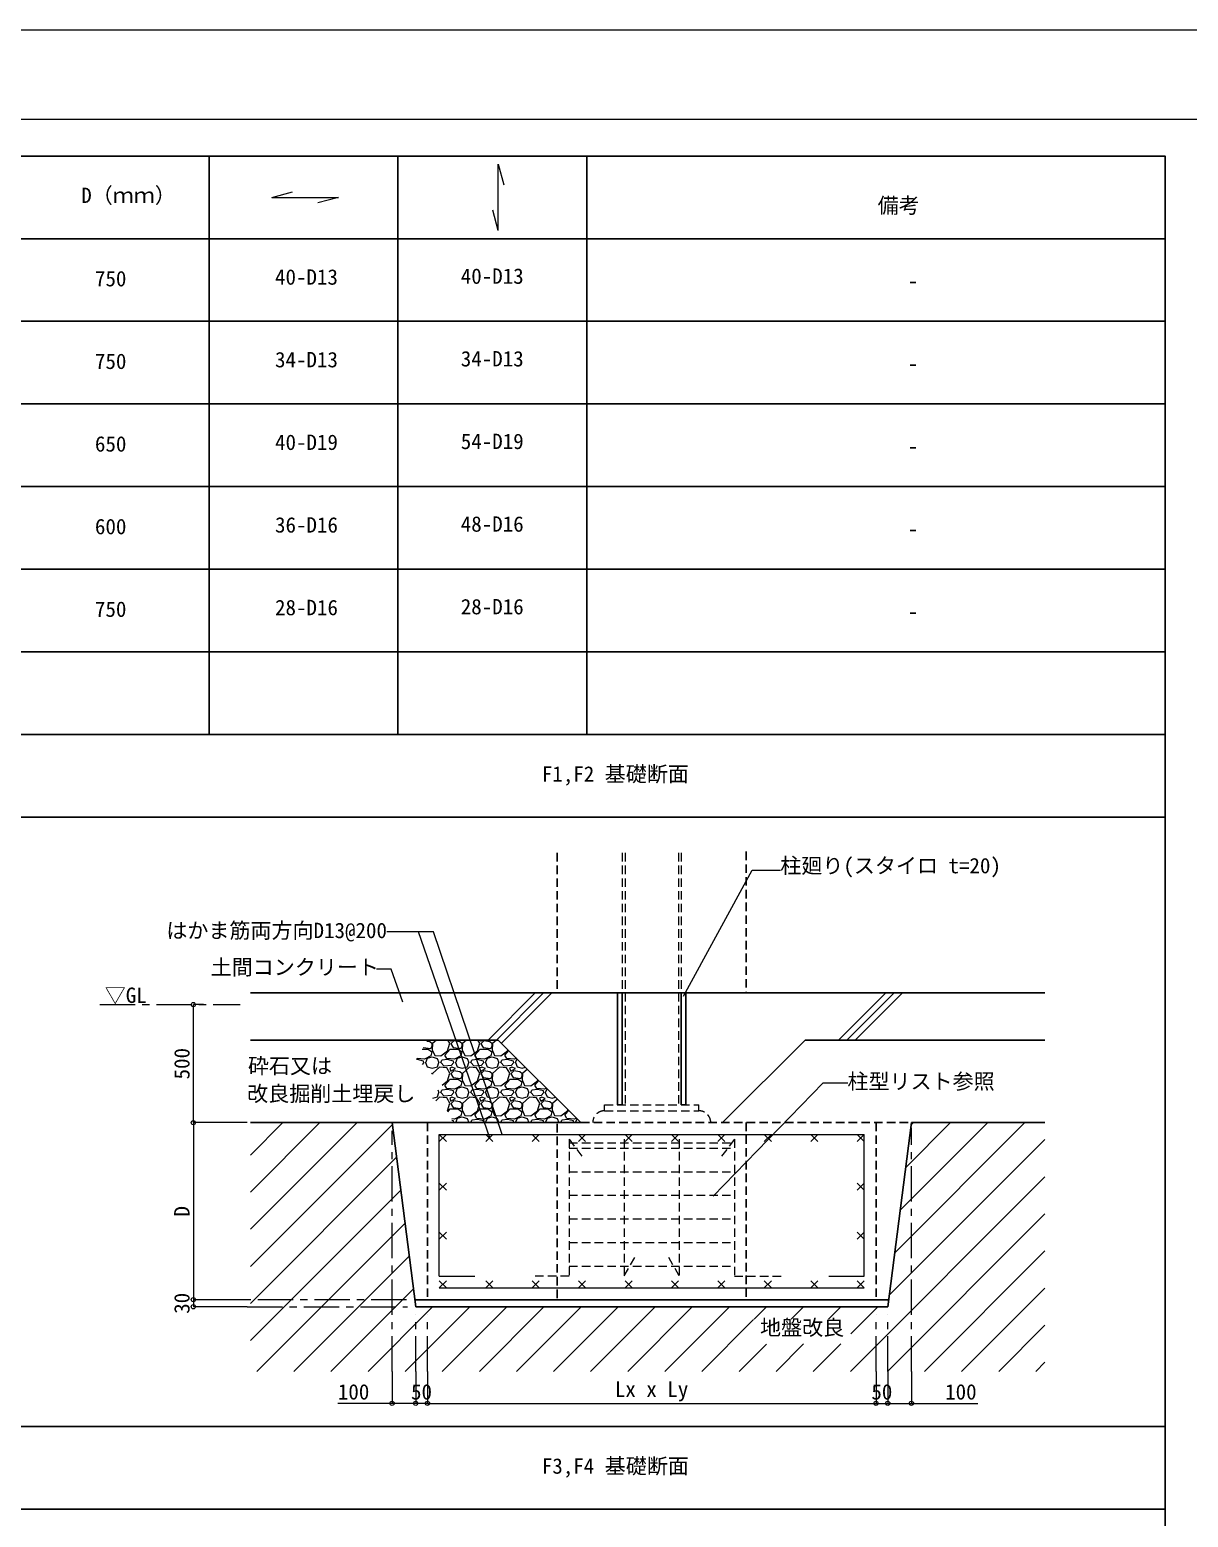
# Model space of a CAD drawing. Units: millimetres on the paper, enlarged 100 times, with parts at 1:30. Extents: x -138278 to 134990, y -16593 to 30671.
# Drawn here: x 32186 to 48545, y 4406 to 25407 of the extents above; entities that cross this region are included whole.
import ezdxf
from ezdxf.enums import TextEntityAlignment as Align

# ---------------------------------------------------------------- set-up
doc = ezdxf.new("R2010")
doc.units = ezdxf.units.MM
doc.header["$LTSCALE"] = 100
doc.linetypes.add('CHAIN1', pattern=[8, 5, -1, 1, -1])
doc.linetypes.add('DASHED1', pattern=[1.8, 1.2, -0.6])
for name, color, linetype, lineweight in [('1-0_基準線', 3, 'Continuous', 25), ('1-1_躯体', 7, 'Continuous', 18), ('1-4_設備家具', 4, 'DASHED1', 9), ('1-5_仕上げ', 7, 'Continuous', 18), ('1-7_寸法', 4, 'Continuous', 9), ('1-8_補助線', 4, 'Continuous', 9), ('1-F_', 4, 'CHAIN1', 9), ('F-0_枠', 134, 'Continuous', 18)]:
    doc.layers.add(name, color=color, linetype=linetype, lineweight=lineweight)
doc.styles.add('ＭＳ ゴシック', font='')
doc.styles.get('ＭＳ ゴシック').set_extended_font_data('MS Gothic')

msp = doc.modelspace()

# ---------------------------------------------------------------- linework, layer by layer
at = {"layer": '1-0_基準線'}
for p, q in [((34717.5, 23624.1), (34717.5, 15457.4)), ((37384.1, 23624.1), (37384.1, 15457.4)), ((40050.8, 23624.1), (40050.8, 15457.4)), ((48217.8, 5686.4), (48217.8, 23624.1)), ((48217.8, 23624.1), (48217.8, 14323.3)), ((24050.8, 21290.8), (48217.8, 21290.8)), ((24050.8, 21290.8), (48217.8, 21290.8)), ((24050.8, 20124.1), (48217.8, 20124.1)), ((24050.8, 18957.4), (48217.8, 18957.4)), ((24050.8, 17790.8), (48217.8, 17790.8)), ((24050.8, 16624.1), (48217.8, 16624.1)), ((24050.8, 15457.4), (48217.8, 15457.4)), ((24050.8, 15457.4), (48217.8, 15457.4)), ((24050.8, 14290.8), (48217.8, 14290.8)), ((35302.3, 11810.4), (46521, 11810.4)), ((40485.6, 10227.1), (40485.6, 11810.4)), ((41385.6, 10227.1), (41385.6, 11810.4)), ((35302.3, 11143.7), (38802.3, 11143.7)), ((39969, 9977.1), (38802.3, 11143.7)), ((41969, 9977.1), (43135.6, 11143.7)), ((43135.6, 11143.7), (46521, 11143.7)), ((37303.5, 9977.1), (35302.3, 9977.1)), ((36970.3, 9977.1), (39969, 9977.1)), ((37303.5, 9977.1), (37635.6, 7377.1)), ((44636.9, 9977.1), (44302.3, 7377.1)), ((44636.9, 9977.1), (46521, 9977.1)), ((44310.8, 7477.1), (37627.2, 7477.1)), ((44302.3, 7377.1), (37635.6, 7377.1)), ((24050.8, 5686.4), (48217.8, 5686.4)), ((24050.8, 5686.4), (48217.8, 5686.4)), ((48217.8, -5840.8), (48217.8, 5686.4)), ((24050.8, 4519.8), (48217.8, 4519.8))]:
    msp.add_line(p, q, dxfattribs=at)
at = {"layer": '1-0_基準線', "linetype": 'DASHED1'}
for p, q in [((39635.6, 13786.4), (39635.6, 11810.4)), ((42302.3, 13803.9), (42302.3, 11810.4)), ((37802.3, 9977.1), (37802.3, 7477.1)), ((39635.6, 9959.6), (39635.6, 7477.1)), ((39969, 9977.1), (44636.9, 9977.1)), ((42302.3, 9977.1), (42302.3, 7477.1)), ((44135.6, 9977.1), (44135.6, 7477.1))]:
    msp.add_line(p, q, dxfattribs=at)
at = {"layer": '1-0_基準線', "color": 4, "linetype": 'DASHED1', "lineweight": 9}
for p, q in [((40552.3, 13786.4), (40552.3, 10227.1)), ((40592.3, 13786.4), (40592.3, 10227.1)), ((41345.6, 13786.4), (41345.6, 10227.1)), ((41385.6, 13786.4), (41385.6, 10227.1)), ((40302.3, 10227.1), (41635.6, 10227.1)), ((40302.3, 10143.7), (40302.3, 10227.1)), ((40302.3, 10143.7), (41635.6, 10143.7)), ((41635.6, 10143.7), (41635.6, 10227.1))]:
    msp.add_line(p, q, dxfattribs=at)
at = {"layer": '1-0_基準線'}
for points in [[(24050.8, 23624.1), (48217.8, 23624.1), (48217.8, 22457.4)], [(24050.8, 23624.1), (24050.8, 22457.4), (48217.8, 22457.4)], [(40552.3, 11810.4), (40552.3, 10227.1), (40485.6, 10227.1)], [(41452.3, 11810.4), (41452.3, 10227.1), (41385.6, 10227.1)]]:
    msp.add_lwpolyline(points, dxfattribs=at)
at = {"layer": '1-0_基準線', "color": 4, "linetype": 'DASHED1', "lineweight": 9}
for centre, start, end in [((40302.3, 9977.1), 90, 180), ((40302.3, 9977.1), 90, 180), ((41635.6, 9977.1), 0, 90), ((41635.6, 9977.1), 0, 90)]:
    msp.add_arc(centre, 166.7, start, end, dxfattribs=at)
at = {"layer": '1-1_躯体'}
for p, q in [((37969, 7810.4), (37969, 9810.4)), ((37969, 9810.4), (43969, 9810.4)), ((38069, 9810.4), (37969, 9710.4)), ((37969, 9810.4), (38069, 9710.4)), ((38724.5, 9810.4), (38624.5, 9710.4)), ((38624.5, 9810.4), (38724.5, 9710.4)), ((39380.1, 9810.4), (39280.1, 9710.4)), ((39280.1, 9810.4), (39380.1, 9710.4)), ((40035.6, 9810.4), (39935.6, 9710.4)), ((39935.6, 9810.4), (40035.6, 9710.4)), ((40691.2, 9810.4), (40591.2, 9710.4)), ((40591.2, 9810.4), (40691.2, 9710.4)), ((41346.8, 9810.4), (41246.8, 9710.4)), ((41246.8, 9810.4), (41346.8, 9710.4)), ((42002.3, 9810.4), (41902.3, 9710.4)), ((41902.3, 9810.4), (42002.3, 9710.4)), ((42657.9, 9810.4), (42557.9, 9710.4)), ((42557.9, 9810.4), (42657.9, 9710.4)), ((43313.4, 9810.4), (43213.4, 9710.4)), ((43213.4, 9810.4), (43313.4, 9710.4)), ((43969, 9810.4), (43869, 9710.4)), ((43869, 9810.4), (43969, 9710.4)), ((43969, 7810.4), (43969, 9810.4)), ((38069, 9121.5), (37969, 9021.5)), ((37969, 9121.5), (38069, 9021.5)), ((43969, 9121.5), (43869, 9021.5)), ((43869, 9121.5), (43969, 9021.5)), ((38069, 8432.6), (37969, 8332.6)), ((37969, 8432.6), (38069, 8332.6)), ((43969, 8432.6), (43869, 8332.6)), ((43869, 8432.6), (43969, 8332.6)), ((37969, 7810.4), (38469, 7810.4)), ((43469, 7810.4), (43969, 7810.4)), ((38069, 7743.7), (37969, 7643.7)), ((37969, 7743.7), (38069, 7643.7)), ((37969, 7643.7), (43969, 7643.7)), ((38724.5, 7743.7), (38624.5, 7643.7)), ((38624.5, 7743.7), (38724.5, 7643.7)), ((39380.1, 7743.7), (39280.1, 7643.7)), ((39280.1, 7743.7), (39380.1, 7643.7)), ((40035.6, 7743.7), (39935.6, 7643.7)), ((39935.6, 7743.7), (40035.6, 7643.7)), ((40691.2, 7743.7), (40591.2, 7643.7)), ((40591.2, 7743.7), (40691.2, 7643.7)), ((41346.8, 7743.7), (41246.8, 7643.7)), ((41246.8, 7743.7), (41346.8, 7643.7)), ((42002.3, 7743.7), (41902.3, 7643.7)), ((41902.3, 7743.7), (42002.3, 7643.7)), ((42657.9, 7743.7), (42557.9, 7643.7)), ((42557.9, 7743.7), (42657.9, 7643.7)), ((43313.4, 7743.7), (43213.4, 7643.7)), ((43213.4, 7743.7), (43313.4, 7643.7)), ((43969, 7743.7), (43869, 7643.7)), ((43869, 7743.7), (43969, 7643.7))]:
    msp.add_line(p, q, dxfattribs=at)
at = {"layer": '1-4_設備家具'}
for p, q in [((39802.3, 9742.9), (40001.8, 9477.3)), ((39802.3, 9690.9), (42135.6, 9690.9)), ((40580.1, 9742.9), (40580.1, 7810.4)), ((41357.9, 9742.9), (41357.9, 7810.4)), ((42135.6, 9742.9), (41936.2, 9477.3)), ((42135.6, 9742.9), (42135.6, 7810.4)), ((39802.3, 9617.6), (42135.6, 9617.6)), ((39802.3, 9617.6), (42135.6, 9617.6)), ((39802.3, 9284.2), (42135.6, 9284.2)), ((39802.3, 8950.9), (42135.6, 8950.9)), ((39802.3, 8617.6), (42135.6, 8617.6)), ((39802.3, 8284.2), (42135.6, 8284.2)), ((40580.1, 7812.9), (40746.8, 8101.6)), ((41357.9, 7812.9), (41191.2, 8101.6)), ((39802.3, 7950.9), (42135.6, 7950.9)), ((42135.6, 7810.4), (42802.3, 7810.4))]:
    msp.add_line(p, q, dxfattribs=at)
msp.add_lwpolyline([(39802.3, 9742.9), (39802.3, 7810.4), (39302.3, 7810.4)], dxfattribs=at)
at = {"layer": '1-5_仕上げ'}
for p, q in [((38800.9, 23509.7), (38878.5, 23219.9)), ((38800.9, 22571.9), (38800.9, 23509.7)), ((35605.9, 23040.8), (35895.7, 23118.4)), ((35605.9, 23040.8), (36543.8, 23040.8)), ((36543.8, 23040.8), (36254, 22963.1)), ((38800.9, 22571.9), (38723.2, 22861.6))]:
    msp.add_line(p, q, dxfattribs=at)
at = {"layer": '1-5_仕上げ', "color": 4, "lineweight": 9}
for p, q in [((41415.2, 11760.4), (42388.3, 13543.6)), ((42388.3, 13543.6), (42786.1, 13543.6)), ((37887.7, 12671.9), (37229.7, 12671.9)), ((37676.3, 12671.9), (37475.6, 12671.9)), ((38681.5, 9760.4), (37676.3, 12671.9)), ((38856.3, 9810.4), (37887.7, 12671.9)), ((37288.6, 12145.9), (37082.4, 12145.9)), ((37452, 11676.5), (37288.6, 12145.9)), ((41837.6, 8940.5), (43391, 10540.9)), ((43391, 10540.9), (43737.3, 10540.9))]:
    msp.add_line(p, q, dxfattribs=at)
at = {"layer": '1-7_寸法'}
for p, q in [((34639.7, 11643.7), (34495.9, 11643.7)), ((34495.9, 9977.1), (34495.9, 11643.7)), ((35214.7, 9977.1), (34495.9, 9977.1)), ((35214.7, 9977.1), (34495.9, 9977.1)), ((35255.3, 9977.1), (34495.9, 9977.1)), ((34495.9, 9977.1), (34495.9, 7477.1)), ((35255.3, 7477.1), (34495.9, 7477.1)), ((35255.3, 7477.1), (34495.9, 7477.1)), ((34495.9, 7477.1), (34495.9, 7377.1)), ((35255.3, 7377.1), (34495.9, 7377.1)), ((37302.3, 6461.9), (37302.3, 6014)), ((37635.6, 6461.9), (37635.6, 6014)), ((37635.6, 6461.9), (37635.6, 6014)), ((37802.3, 6461.9), (37802.3, 6014)), ((37802.3, 6461.9), (37802.3, 6014)), ((37802.3, 6461.9), (37802.3, 6014)), ((44135.6, 6461.9), (44135.6, 6014)), ((44135.6, 6461.9), (44135.6, 6014)), ((44302.3, 6461.9), (44302.3, 6014)), ((44302.3, 6461.9), (44302.3, 6014)), ((44635.6, 6461.9), (44635.6, 6014)), ((37802.3, 6014), (37635.6, 6014)), ((37802.3, 6014), (44135.6, 6014)), ((44135.6, 6014), (44302.3, 6014))]:
    msp.add_line(p, q, dxfattribs=at)
for points in [[(37635.6, 6014), (37302.3, 6014), (36535.7, 6014)], [(44302.3, 6014), (44635.6, 6014), (45575.6, 6014)]]:
    msp.add_lwpolyline(points, dxfattribs=at)
at = {"layer": '1-7_寸法', "color": 1, "lineweight": 18}
for centre in [(34495.9, 11643.7), (34495.9, 9977.1), (34495.9, 9977.1), (34495.9, 7477.1), (34495.9, 7477.1), (34495.9, 7377.1), (37302.3, 6014), (37635.6, 6014), (37635.6, 6014), (37802.3, 6014), (37802.3, 6014), (44135.6, 6014), (44135.6, 6014), (44302.3, 6014), (44302.3, 6014), (44635.6, 6014)]:
    msp.add_circle(centre, 30, dxfattribs=at)
at = {"layer": '1-8_補助線'}
for p, q in [((38657.7, 11143.7), (39324.4, 11810.4)), ((38774.4, 11143.7), (39441, 11810.4)), ((38846.7, 11099.4), (39557.7, 11810.4)), ((43607.5, 11143.7), (44274.1, 11810.4)), ((43724.1, 11143.7), (44390.8, 11810.4)), ((43840.8, 11143.7), (44507.5, 11810.4)), ((37930.2, 11143.7), (37874.3, 11092.7)), ((38119.8, 11096.9), (38091.3, 11143.7)), ((38125.7, 11143.7), (38132.5, 11126.6)), ((38132.6, 11126.6), (38161.1, 11143.7)), ((38353.5, 11143.7), (38297.6, 11092.7)), ((38543.2, 11096.9), (38514.6, 11143.7)), ((38549, 11143.7), (38555.9, 11126.6)), ((38555.9, 11126.6), (38584.5, 11143.7)), ((38776.9, 11143.7), (38721, 11092.7)), ((37729, 11016.5), (37810.8, 11016.5)), ((37742.5, 11038.6), (37743.1, 11037.7)), ((37743.1, 11037.7), (37848.9, 11025)), ((37836.2, 11118.1), (37795, 11124.3)), ((37810.8, 11016.5), (37865.9, 10978.4)), ((37870.1, 11088.5), (37836.2, 11118.1)), ((37848.9, 11025), (37870.1, 11063.1)), ((37865.9, 10978.4), (37848.9, 10919.1)), ((37874.3, 11092.7), (37870.1, 11003.8)), ((37870.1, 11063.1), (37870.1, 11088.5)), ((37870.1, 11003.8), (37904, 10923.4)), ((37904, 10923.4), (37992.9, 10919.1)), ((37992.9, 10919.1), (38086, 10991.1)), ((38047.9, 10931.8), (38124.1, 11016.5)), ((38077.5, 10881), (38047.9, 10931.8)), ((38086, 10991.1), (38119.9, 11096.9)), ((38124.1, 11016.5), (38234.2, 11016.5)), ((38174.9, 11130.8), (38132.6, 11088.5)), ((38132.6, 11088.5), (38166.4, 11037.7)), ((38166.4, 11037.7), (38272.3, 11025)), ((38259.6, 11118.1), (38174.9, 11130.8)), ((38234.2, 11016.5), (38289.2, 10978.4)), ((38293.4, 11088.5), (38259.6, 11118.1)), ((38272.3, 11025), (38293.4, 11063.1)), ((38289.2, 10978.4), (38272.3, 10919.1)), ((38297.6, 11092.7), (38293.4, 11003.8)), ((38293.4, 11063.1), (38293.4, 11088.5)), ((38293.4, 11003.8), (38327.3, 10923.4)), ((38327.3, 10923.4), (38416.2, 10919.1)), ((38416.2, 10919.1), (38509.3, 10991.1)), ((38471.2, 10931.8), (38547.4, 11016.5)), ((38500.9, 10881), (38471.2, 10931.8)), ((38509.3, 10991.1), (38543.2, 11096.9)), ((38547.4, 11016.5), (38657.5, 11016.5)), ((38598.2, 11130.8), (38555.9, 11088.5)), ((38555.9, 11088.5), (38589.8, 11037.7)), ((38589.8, 11037.7), (38695.6, 11025)), ((38682.9, 11118.1), (38598.2, 11130.8)), ((38657.5, 11016.5), (38712.5, 10978.4)), ((38716.8, 11088.5), (38682.9, 11118.1)), ((38695.6, 11025), (38716.8, 11063.1)), ((38712.5, 10978.4), (38695.6, 10919.1)), ((38721, 11092.7), (38716.7, 11003.8)), ((38716.8, 11063.1), (38716.8, 11088.5)), ((38716.8, 11003.8), (38750.6, 10923.4)), ((38750.6, 10923.4), (38839.5, 10919.1)), ((38839.5, 10919.1), (38932.7, 10991.1)), ((38894.6, 10931.8), (38951.2, 10994.8)), ((38924.2, 10881), (38894.6, 10931.8)), ((38932.7, 10991.1), (38938.1, 11008)), ((37662.7, 10868.3), (37648.1, 10866.8)), ((37654.2, 10881), (37650.2, 10887.8)), ((37760, 10872.6), (37654.2, 10881)), ((37747.3, 10847.2), (37662.7, 10868.3)), ((37751.6, 10826), (37725.1, 10796.7)), ((37751.6, 10826), (37747.3, 10847.2)), ((37848.9, 10919.1), (37760, 10872.6)), ((37772.7, 10826), (37798.1, 10766.7)), ((37777, 10826), (37802.4, 10885.3)), ((37798.1, 10766.7), (37870.1, 10745.6)), ((37802.4, 10885.3), (37870.1, 10906.4)), ((37870.1, 10906.4), (37937.8, 10881)), ((37870.1, 10745.6), (37942, 10766.7)), ((37971.7, 10758.3), (37874.3, 10669.4)), ((37937.8, 10881), (37963.2, 10826)), ((37942.1, 10766.7), (37963.2, 10826)), ((38073.3, 10749.8), (37971.7, 10758.3)), ((37992.9, 10826), (38005.6, 10859.9)), ((38039.4, 10775.2), (37992.9, 10826)), ((38086, 10868.3), (38005.5, 10859.9)), ((38136.8, 10783.7), (38039.4, 10775.2)), ((38119.8, 10673.6), (38073.3, 10749.8)), ((38183.4, 10872.6), (38077.5, 10881)), ((38170.7, 10847.2), (38086, 10868.3)), ((38145.3, 10758.3), (38115.6, 10745.6)), ((38115.6, 10745.6), (38132.5, 10703.2)), ((38132.6, 10703.2), (38196.1, 10741.3)), ((38174.9, 10826), (38136.8, 10783.7)), ((38196.1, 10741.3), (38145.3, 10758.3)), ((38174.9, 10826), (38170.7, 10847.2)), ((38272.2, 10919.1), (38183.3, 10872.6)), ((38196.1, 10826), (38221.5, 10766.7)), ((38200.3, 10826), (38225.7, 10885.3)), ((38221.5, 10766.7), (38293.4, 10745.6)), ((38225.7, 10885.3), (38293.4, 10906.4)), ((38293.4, 10906.4), (38361.2, 10881)), ((38293.4, 10745.6), (38365.4, 10766.7)), ((38395, 10758.3), (38297.6, 10669.4)), ((38361.2, 10881), (38386.6, 10826)), ((38365.4, 10766.7), (38386.6, 10826)), ((38496.6, 10749.8), (38395, 10758.3)), ((38416.2, 10826), (38428.9, 10859.9)), ((38462.8, 10775.2), (38416.2, 10826)), ((38509.3, 10868.3), (38428.9, 10859.9)), ((38560.1, 10783.7), (38462.8, 10775.2)), ((38543.2, 10673.6), (38496.6, 10749.8)), ((38606.7, 10872.6), (38500.8, 10881)), ((38594, 10847.2), (38509.3, 10868.3)), ((38568.6, 10758.3), (38539, 10745.6)), ((38539, 10745.6), (38555.9, 10703.2)), ((38555.9, 10703.2), (38619.4, 10741.3)), ((38598.2, 10826), (38560.1, 10783.7)), ((38619.4, 10741.3), (38568.6, 10758.3)), ((38598.2, 10826), (38594, 10847.2)), ((38695.6, 10919.1), (38606.7, 10872.6)), ((38619.4, 10826), (38644.8, 10766.7)), ((38623.6, 10826), (38649, 10885.3)), ((38644.8, 10766.7), (38716.7, 10745.6)), ((38649, 10885.3), (38716.8, 10906.4)), ((38716.8, 10906.4), (38784.5, 10881)), ((38716.8, 10745.6), (38788.7, 10766.7)), ((38818.3, 10758.3), (38721, 10669.4)), ((38784.5, 10881), (38809.9, 10826)), ((38788.7, 10766.7), (38809.9, 10826)), ((38920, 10749.8), (38818.4, 10758.3)), ((38839.5, 10826), (38852.2, 10859.9)), ((38886.1, 10775.2), (38839.5, 10826)), ((38932.7, 10868.3), (38852.2, 10859.9)), ((38983.5, 10783.7), (38886.1, 10775.2)), ((38966.5, 10673.6), (38919.9, 10749.8)), ((39030, 10872.6), (38924.2, 10881)), ((39017.3, 10847.2), (38932.7, 10868.3)), ((38991.9, 10758.3), (38962.3, 10745.6)), ((38962.3, 10745.6), (38979.2, 10703.2)), ((38979.2, 10703.2), (39042.7, 10741.3)), ((39021.6, 10826), (38983.5, 10783.7)), ((39042.7, 10741.3), (38991.9, 10758.3)), ((39021.6, 10826), (39017.3, 10847.2)), ((39058.5, 10887.5), (39030, 10872.6)), ((39042.7, 10826), (39068.1, 10766.7)), ((39047, 10826), (39068.9, 10877.2)), ((39068.1, 10766.7), (39140.1, 10745.6)), ((39140.1, 10745.6), (39186.8, 10759.3)), ((39213.5, 10732.5), (39144.3, 10669.4)), ((37870.1, 10665.1), (37858.9, 10674.9)), ((37870.1, 10664.7), (37870.1, 10665.1)), ((37874.3, 10669.4), (37873.9, 10661.2)), ((38008.4, 10507.8), (38086, 10567.8)), ((38047.9, 10508.5), (38124.1, 10593.2)), ((38077.5, 10457.7), (38047.9, 10508.5)), ((38086, 10567.8), (38119.9, 10673.6)), ((38124.1, 10593.2), (38234.2, 10593.2)), ((38174.9, 10707.5), (38132.6, 10665.1)), ((38132.6, 10665.1), (38166.4, 10614.3)), ((38166.4, 10614.3), (38272.3, 10601.6)), ((38259.6, 10694.8), (38174.9, 10707.5)), ((38234.2, 10593.2), (38289.2, 10555.1)), ((38293.4, 10665.1), (38259.6, 10694.8)), ((38272.3, 10601.6), (38293.4, 10639.7)), ((38289.2, 10555.1), (38272.3, 10495.8)), ((38297.6, 10669.4), (38293.4, 10580.5)), ((38293.4, 10639.7), (38293.4, 10665.1)), ((38293.4, 10580.5), (38327.3, 10500)), ((38416.2, 10495.8), (38509.3, 10567.8)), ((38471.2, 10508.5), (38547.4, 10593.2)), ((38500.9, 10457.7), (38471.2, 10508.5)), ((38509.3, 10567.8), (38543.2, 10673.6)), ((38547.4, 10593.2), (38657.5, 10593.2)), ((38598.2, 10707.5), (38555.9, 10665.1)), ((38555.9, 10665.1), (38589.8, 10614.3)), ((38589.8, 10614.3), (38695.6, 10601.6)), ((38682.9, 10694.8), (38598.2, 10707.5)), ((38657.5, 10593.2), (38712.5, 10555.1)), ((38716.8, 10665.1), (38682.9, 10694.8)), ((38695.6, 10601.6), (38716.8, 10639.7)), ((38712.5, 10555.1), (38695.6, 10495.8)), ((38721, 10669.4), (38716.7, 10580.5)), ((38716.8, 10639.7), (38716.8, 10665.1)), ((38716.8, 10580.5), (38750.6, 10500)), ((38839.5, 10495.8), (38932.7, 10567.8)), ((38894.6, 10508.5), (38970.7, 10593.2)), ((38924.2, 10457.7), (38894.6, 10508.5)), ((38932.7, 10567.8), (38966.5, 10673.6)), ((38970.8, 10593.2), (39080.8, 10593.2)), ((39021.6, 10707.5), (38979.2, 10665.1)), ((38979.2, 10665.1), (39013.1, 10614.3)), ((39013.1, 10614.3), (39118.9, 10601.6)), ((39106.2, 10694.8), (39021.6, 10707.5)), ((39080.8, 10593.2), (39135.9, 10555.1)), ((39140.1, 10665.1), (39106.2, 10694.8)), ((39118.9, 10601.6), (39140.1, 10639.7)), ((39135.9, 10555.1), (39118.9, 10495.8)), ((39144.3, 10669.4), (39140.1, 10580.5)), ((39140.1, 10639.7), (39140.1, 10665.1)), ((39140.1, 10580.5), (39174, 10500)), ((39262.9, 10495.8), (39356, 10567.8)), ((39317.9, 10508.5), (39374.6, 10571.5)), ((39347.5, 10457.7), (39317.9, 10508.5)), ((39356, 10567.8), (39361.4, 10584.7)), ((37876.8, 10324.2), (37942, 10343.4)), ((37971.7, 10334.9), (37918.4, 10286.3)), ((37942.1, 10343.4), (37963.2, 10402.7)), ((37946.2, 10439.5), (37963.2, 10402.7)), ((38073.3, 10326.5), (37971.7, 10334.9)), ((37992.9, 10402.7), (38005.6, 10436.5)), ((38039.4, 10351.9), (37992.9, 10402.7)), ((38086, 10445), (38005.5, 10436.5)), ((38136.8, 10360.3), (38039.4, 10351.9)), ((38119.8, 10250.3), (38073.3, 10326.5)), ((38183.4, 10449.2), (38077.5, 10457.7)), ((38170.7, 10423.8), (38086, 10445)), ((38145.3, 10334.9), (38115.6, 10322.2)), ((38115.6, 10322.2), (38132.5, 10279.9)), ((38132.6, 10279.9), (38196.1, 10318)), ((38174.9, 10402.7), (38136.8, 10360.3)), ((38196.1, 10318), (38145.3, 10334.9)), ((38174.9, 10402.7), (38170.7, 10423.8)), ((38272.2, 10495.8), (38183.3, 10449.2)), ((38196.1, 10402.7), (38221.5, 10343.4)), ((38200.3, 10402.7), (38225.7, 10461.9)), ((38221.5, 10343.4), (38293.4, 10322.2)), ((38225.7, 10461.9), (38293.4, 10483.1)), ((38293.4, 10483.1), (38361.2, 10457.7)), ((38293.4, 10322.2), (38365.4, 10343.4)), ((38395, 10334.9), (38297.6, 10246)), ((38327.3, 10500), (38416.2, 10495.8)), ((38361.2, 10457.7), (38386.6, 10402.7)), ((38365.4, 10343.4), (38386.6, 10402.7)), ((38496.6, 10326.5), (38395, 10334.9)), ((38416.2, 10402.7), (38428.9, 10436.5)), ((38462.8, 10351.9), (38416.2, 10402.7)), ((38509.3, 10445), (38428.9, 10436.5)), ((38560.1, 10360.3), (38462.8, 10351.9)), ((38543.2, 10250.3), (38496.6, 10326.5)), ((38606.7, 10449.2), (38500.8, 10457.7)), ((38594, 10423.8), (38509.3, 10445)), ((38568.6, 10334.9), (38539, 10322.2)), ((38539, 10322.2), (38555.9, 10279.9)), ((38555.9, 10279.9), (38619.4, 10318)), ((38598.2, 10402.7), (38560.1, 10360.3)), ((38619.4, 10318), (38568.6, 10334.9)), ((38598.2, 10402.7), (38594, 10423.8)), ((38695.6, 10495.8), (38606.7, 10449.2)), ((38619.4, 10402.7), (38644.8, 10343.4)), ((38623.6, 10402.7), (38649, 10461.9)), ((38644.8, 10343.4), (38716.7, 10322.2)), ((38649, 10461.9), (38716.8, 10483.1)), ((38716.8, 10483.1), (38784.5, 10457.7)), ((38716.8, 10322.2), (38788.7, 10343.4)), ((38818.3, 10334.9), (38721, 10246)), ((38750.6, 10500), (38839.5, 10495.8)), ((38784.5, 10457.7), (38809.9, 10402.7)), ((38788.7, 10343.4), (38809.9, 10402.7)), ((38920, 10326.5), (38818.4, 10334.9)), ((38839.5, 10402.7), (38852.2, 10436.5)), ((38886.1, 10351.9), (38839.5, 10402.7)), ((38932.7, 10445), (38852.2, 10436.5)), ((38983.5, 10360.3), (38886.1, 10351.9)), ((38966.5, 10250.3), (38919.9, 10326.5)), ((39030, 10449.2), (38924.2, 10457.7)), ((39017.3, 10423.8), (38932.7, 10445)), ((38991.9, 10334.9), (38962.3, 10322.2)), ((38962.3, 10322.2), (38979.2, 10279.9)), ((38979.2, 10279.9), (39042.7, 10318)), ((39021.6, 10402.7), (38983.5, 10360.3)), ((39042.7, 10318), (38991.9, 10334.9)), ((39021.6, 10402.7), (39017.3, 10423.8)), ((39118.9, 10495.8), (39030, 10449.2)), ((39042.7, 10402.7), (39068.1, 10343.4)), ((39047, 10402.7), (39072.4, 10461.9)), ((39068.1, 10343.4), (39140.1, 10322.2)), ((39072.4, 10461.9), (39140.1, 10483.1)), ((39140.1, 10483.1), (39207.8, 10457.7)), ((39140.1, 10322.2), (39212, 10343.4)), ((39241.7, 10334.9), (39144.3, 10246)), ((39174, 10500), (39262.9, 10495.8)), ((39207.8, 10457.7), (39233.2, 10402.7)), ((39212.1, 10343.4), (39233.2, 10402.7)), ((39343.3, 10326.5), (39241.7, 10334.9)), ((39262.9, 10402.7), (39275.6, 10436.5)), ((39309.4, 10351.9), (39262.9, 10402.7)), ((39356, 10445), (39275.5, 10436.5)), ((39406.8, 10360.3), (39309.4, 10351.9)), ((39389.8, 10250.3), (39343.3, 10326.5)), ((39453.4, 10449.2), (39347.5, 10457.7)), ((39440.7, 10423.8), (39356, 10445)), ((39415.3, 10334.9), (39385.6, 10322.2)), ((39385.6, 10322.2), (39402.5, 10279.9)), ((39402.6, 10279.9), (39466.1, 10318)), ((39444.9, 10402.7), (39406.8, 10360.3)), ((39466.1, 10318), (39415.3, 10334.9)), ((39444.9, 10402.7), (39440.7, 10423.8)), ((39481.9, 10464.2), (39453.3, 10449.2)), ((39466.1, 10402.7), (39491.5, 10343.4)), ((39470.3, 10402.7), (39492.2, 10453.8)), ((39491.5, 10343.4), (39563.4, 10322.2)), ((39563.4, 10322.2), (39610.1, 10336)), ((39636.8, 10309.2), (39567.6, 10246)), ((38079.7, 10139.6), (38086, 10144.4)), ((38086, 10144.4), (38119.9, 10250.3)), ((38089.1, 10131), (38124.1, 10169.8)), ((38124.1, 10169.8), (38234.2, 10169.8)), ((38174.9, 10284.1), (38132.6, 10241.8)), ((38132.6, 10241.8), (38166.4, 10191)), ((38166.4, 10191), (38272.3, 10178.3)), ((38259.6, 10271.4), (38174.9, 10284.1)), ((38234.2, 10169.8), (38289.2, 10131.7)), ((38293.4, 10241.8), (38259.6, 10271.4)), ((38272.3, 10178.3), (38293.4, 10216.4)), ((38289.2, 10131.7), (38272.3, 10072.5)), ((38297.6, 10246), (38293.4, 10157.1)), ((38293.4, 10216.4), (38293.4, 10241.8)), ((38293.4, 10157.1), (38327.3, 10076.7)), ((38416.2, 10072.5), (38509.3, 10144.4)), ((38471.2, 10085.2), (38547.4, 10169.8)), ((38500.9, 10034.4), (38471.2, 10085.2)), ((38509.3, 10144.4), (38543.2, 10250.3)), ((38547.4, 10169.8), (38657.5, 10169.8)), ((38598.2, 10284.1), (38555.9, 10241.8)), ((38555.9, 10241.8), (38589.8, 10191)), ((38589.8, 10191), (38695.6, 10178.3)), ((38682.9, 10271.4), (38598.2, 10284.1)), ((38657.5, 10169.8), (38712.5, 10131.7)), ((38716.8, 10241.8), (38682.9, 10271.4)), ((38695.6, 10178.3), (38716.8, 10216.4)), ((38712.5, 10131.7), (38695.6, 10072.5)), ((38721, 10246), (38716.7, 10157.1)), ((38716.8, 10216.4), (38716.8, 10241.8)), ((38716.8, 10157.1), (38750.6, 10076.7)), ((38839.5, 10072.5), (38932.7, 10144.4)), ((38894.6, 10085.2), (38970.7, 10169.8)), ((38924.2, 10034.4), (38894.6, 10085.2)), ((38932.7, 10144.4), (38966.5, 10250.3)), ((38970.8, 10169.8), (39080.8, 10169.8)), ((39021.6, 10284.1), (38979.2, 10241.8)), ((38979.2, 10241.8), (39013.1, 10191)), ((39013.1, 10191), (39118.9, 10178.3)), ((39106.2, 10271.4), (39021.6, 10284.1)), ((39080.8, 10169.8), (39135.9, 10131.7)), ((39140.1, 10241.8), (39106.2, 10271.4)), ((39118.9, 10178.3), (39140.1, 10216.4)), ((39135.9, 10131.7), (39118.9, 10072.5)), ((39144.3, 10246), (39140.1, 10157.1)), ((39140.1, 10216.4), (39140.1, 10241.8)), ((39140.1, 10157.1), (39174, 10076.7)), ((39262.9, 10072.5), (39356, 10144.4)), ((39317.9, 10085.2), (39394.1, 10169.8)), ((39347.5, 10034.4), (39317.9, 10085.2)), ((39356, 10144.4), (39389.9, 10250.3)), ((39394.1, 10169.8), (39504.2, 10169.8)), ((39444.9, 10284.1), (39402.6, 10241.8)), ((39402.6, 10241.8), (39436.4, 10191)), ((39436.4, 10191), (39542.3, 10178.3)), ((39529.6, 10271.4), (39444.9, 10284.1)), ((39504.2, 10169.8), (39559.2, 10131.7)), ((39563.4, 10241.8), (39529.6, 10271.4)), ((39542.3, 10178.3), (39563.4, 10216.4)), ((39559.2, 10131.7), (39542.3, 10072.5)), ((39567.6, 10246), (39563.4, 10157.1)), ((39563.4, 10216.4), (39563.4, 10241.8)), ((39563.4, 10157.1), (39597.3, 10076.7)), ((39686.2, 10072.5), (39779.3, 10144.4)), ((39741.2, 10085.2), (39797.9, 10148.1)), ((39770.9, 10034.4), (39741.2, 10085.2)), ((39779.3, 10144.4), (39784.7, 10161.3)), ((35302.3, 9519.1), (35760.3, 9977.1)), ((35302.3, 8995.2), (36284.1, 9977.1)), ((35302.3, 8471.4), (36808, 9977.1)), ((35302.3, 7947.5), (37306.7, 9951.9)), ((38183.4, 10025.9), (38146.3, 10028.9)), ((38170.7, 10000.5), (38146.3, 10006.6)), ((38174.9, 9979.3), (38170.7, 10000.5)), ((38174.9, 9979.3), (38172.8, 9977.1)), ((38272.2, 10072.5), (38183.3, 10025.9)), ((38196.1, 9979.3), (38197, 9977.1)), ((38200.3, 9979.3), (38225.7, 10038.6)), ((38225.7, 10038.6), (38293.4, 10059.8)), ((38293.4, 10059.8), (38361.2, 10034.4)), ((38327.3, 10076.7), (38416.2, 10072.5)), ((38361.2, 10034.4), (38386.6, 9979.3)), ((38385.7, 9977.1), (38386.6, 9979.3)), ((38416.2, 9979.3), (38428.9, 10013.2)), ((38418.3, 9977.1), (38416.2, 9979.3)), ((38509.3, 10021.7), (38428.9, 10013.2)), ((38606.7, 10025.9), (38500.8, 10034.4)), ((38594, 10000.5), (38509.3, 10021.7)), ((38598.2, 9979.3), (38594, 10000.5)), ((38598.2, 9979.3), (38596.2, 9977.1)), ((38695.6, 10072.5), (38606.7, 10025.9)), ((38619.4, 9979.3), (38620.4, 9977.1)), ((38623.6, 9979.3), (38649, 10038.6)), ((38649, 10038.6), (38716.8, 10059.8)), ((38716.8, 10059.8), (38784.5, 10034.4)), ((38750.6, 10076.7), (38839.5, 10072.5)), ((38784.5, 10034.4), (38809.9, 9979.3)), ((38809.1, 9977.1), (38809.9, 9979.3)), ((38839.5, 9979.3), (38852.2, 10013.2)), ((38841.6, 9977.1), (38839.5, 9979.3)), ((38932.7, 10021.7), (38852.2, 10013.2)), ((39030, 10025.9), (38924.2, 10034.4)), ((39017.3, 10000.5), (38932.7, 10021.7)), ((39021.6, 9979.3), (39017.3, 10000.5)), ((39021.6, 9979.3), (39019.5, 9977.1)), ((39118.9, 10072.5), (39030, 10025.9)), ((39042.7, 9979.3), (39043.7, 9977.1)), ((39047, 9979.3), (39072.4, 10038.6)), ((39072.4, 10038.6), (39140.1, 10059.8)), ((39140.1, 10059.8), (39207.8, 10034.4)), ((39174, 10076.7), (39262.9, 10072.5)), ((39207.8, 10034.4), (39233.2, 9979.3)), ((39232.4, 9977.1), (39233.2, 9979.3)), ((39262.9, 9979.3), (39275.6, 10013.2)), ((39264.9, 9977.1), (39262.9, 9979.3)), ((39356, 10021.7), (39275.5, 10013.2)), ((39453.4, 10025.9), (39347.5, 10034.4)), ((39440.7, 10000.5), (39356, 10021.7)), ((39444.9, 9979.3), (39440.7, 10000.5)), ((39444.9, 9979.3), (39442.8, 9977.1)), ((39542.2, 10072.5), (39453.3, 10025.9)), ((39466.1, 9979.3), (39467, 9977.1)), ((39470.3, 9979.3), (39495.7, 10038.6)), ((39495.7, 10038.6), (39563.4, 10059.8)), ((39563.4, 10059.8), (39631.2, 10034.4)), ((39597.3, 10076.7), (39686.2, 10072.5)), ((39631.2, 10034.4), (39656.6, 9979.3)), ((39655.7, 9977.1), (39656.6, 9979.3)), ((39686.2, 9979.3), (39698.9, 10013.2)), ((39688.3, 9977.1), (39686.2, 9979.3)), ((39779.3, 10021.7), (39698.9, 10013.2)), ((39876.7, 10025.9), (39770.8, 10034.4)), ((39864, 10000.5), (39779.3, 10021.7)), ((39868.2, 9979.3), (39864, 10000.5)), ((39868.2, 9979.3), (39866.2, 9977.1)), ((39905.2, 10040.8), (39876.7, 10025.9)), ((39889.4, 9979.3), (39890.4, 9977.1)), ((39893.6, 9979.3), (39915.5, 10030.5)), ((42557.5, 9977.1), (42557.5, 9977.1)), ((42674.1, 9977.1), (42674.1, 9977.1)), ((44400.5, 8140.3), (46237.3, 9977.1)), ((44477.9, 8741.6), (45713.4, 9977.1)), ((44555.3, 9342.8), (45189.6, 9977.1)), ((44632.6, 9944), (44665.7, 9977.1)), ((44323.2, 7539.1), (46521, 9736.9)), ((35302.3, 7423.7), (37366.1, 9487.4)), ((43773.2, 6465.3), (46521, 9213.1)), ((35302.3, 6899.8), (37425.4, 9022.9)), ((44297.1, 6465.3), (46521, 8689.2)), ((35391.6, 6465.3), (37484.7, 8558.4)), ((35915.5, 6465.3), (37544.1, 8093.9)), ((44820.9, 6465.3), (46521, 8165.4)), ((36439.3, 6465.3), (37603.4, 7629.4)), ((45344.8, 6465.3), (46521, 7641.6)), ((36963.2, 6465.3), (37874.9, 7377.1)), ((37487, 6465.3), (38398.8, 7377.1)), ((38010.9, 6465.3), (38922.6, 7377.1)), ((38534.7, 6465.3), (39446.5, 7377.1)), ((39058.6, 6465.3), (39970.3, 7377.1)), ((39582.4, 6465.3), (40494.2, 7377.1)), ((40106.3, 6465.3), (41018, 7377.1)), ((40630.1, 6465.3), (41541.9, 7377.1)), ((41154, 6465.3), (42065.7, 7377.1)), ((42412.9, 7200.4), (42589.6, 7377.1)), ((42938.4, 7202), (43113.4, 7377.1)), ((43463.9, 7203.7), (43637.3, 7377.1)), ((43778.7, 6994.7), (44161.1, 7377.1)), ((41677.8, 6465.3), (42407.9, 7195.4)), ((45868.6, 6465.3), (46521, 7117.7)), ((42201.7, 6465.3), (42587.5, 6851.1)), ((42725.5, 6465.3), (43113, 6852.8)), ((43249.4, 6465.3), (43638.5, 6854.4)), ((46392.5, 6465.3), (46521, 6593.9))]:
    msp.add_line(p, q, dxfattribs=at)
at = {"layer": '1-F_'}
for p, q in [((33175.2, 11643.7), (35156.2, 11643.7)), ((44635.6, 6461.9), (44635.6, 9902.8)), ((37302.3, 6461.9), (37302.3, 9862.6)), ((37506.4, 7477.1), (35255.3, 7477.1)), ((35255.3, 7377.1), (37520.1, 7377.1)), ((37635.6, 6461.9), (37635.6, 7262.6)), ((37802.3, 6461.9), (37802.3, 7262.6)), ((44135.6, 6461.9), (44135.6, 7262.6)), ((44302.3, 6461.9), (44302.3, 7262.6))]:
    msp.add_line(p, q, dxfattribs=at)
at = {"layer": 'F-0_枠'}
for points in [[(5467.1, 25407.4), (64867.1, 25407.4), (64867.1, -16592.7)], [(63664.9, 24142.1), (6669.2, 24142.1), (6669.2, -15327.4)]]:
    msp.add_lwpolyline(points, dxfattribs=at)

# ---------------------------------------------------------------- texts
at = {"layer": '1-5_仕上げ', "style": 'ＭＳ ゴシック'}
for s, p in [('D（ｍｍ）', (32913.3, 22895.6)), ('備考', (44158.9, 22752.7)), ('750', (33106.6, 21719.1)), ('40-D13', (35649.3, 21742.5)), ('40-D13', (38272.1, 21755)), ('-', (44582.4, 21688.7)), ('750', (33106.6, 20552.4)), ('34-D13', (35649.3, 20575.8)), ('34-D13', (38272.1, 20588.3)), ('-', (44582.4, 20522)), ('650', (33106.6, 19385.8)), ('40-D19', (35649.3, 19409.2)), ('54-D19', (38272.1, 19421.6)), ('-', (44582.4, 19355.3)), ('600', (33106.6, 18219.1)), ('36-D16', (35649.3, 18242.5)), ('48-D16', (38272.1, 18255)), ('-', (44582.4, 18188.7)), ('750', (33106.6, 17052.4)), ('28-D16', (35649.3, 17075.8)), ('28-D16', (38272.1, 17088.3)), ('-', (44582.4, 17022)), ('F1,F2 基礎断面', (39416.6, 14726)), ('はかま筋両方向D13@200', (34114.6, 12516.5)), ('土間コンクリート', (34741, 11998.5)), ('柱型リスト参照', (43732.4, 10385.5)), ('地盤改良', (42498.1, 6910.1)), ('F3,F4 基礎断面', (39416.6, 4955.1))]:
    msp.add_text(s, height=217.7, dxfattribs=at).set_placement(p, align=Align.BOTTOM_LEFT)
at = {"layer": '1-5_仕上げ', "color": 4, "style": 'ＭＳ ゴシック'}
for s, p in [('柱廻り(スタイロ t=20)', (42784.1, 13431.7)), ('▽GL', (33244.4, 11601.8)), ('砕石又は', (35266.4, 10605.4)), ('改良掘削土埋戻し', (35255.9, 10213))]:
    msp.add_text(s, height=217.7, dxfattribs=at).set_placement(p, align=Align.BOTTOM_LEFT)
at = {"layer": '1-7_寸法', "color": 7, "style": 'ＭＳ ゴシック'}
for s, p in [('500', (34507.9, 10587)), ('D', (34507.9, 8651.7)), ('30', (34507.9, 7278))]:
    msp.add_text(s, height=217.7, rotation=90, dxfattribs=at).set_placement(p, align=Align.BOTTOM_LEFT)
for s, p in [('Lx x Ly', (40448, 6040.3)), ('100', (36536.6, 6002.1)), ('50', (37569.9, 6002.1)), ('50', (44069.9, 6002.1)), ('100', (45111.7, 6002.1))]:
    msp.add_text(s, height=217.7, dxfattribs=at).set_placement(p, align=Align.BOTTOM_LEFT)

doc.saveas('drawing.dxf')
